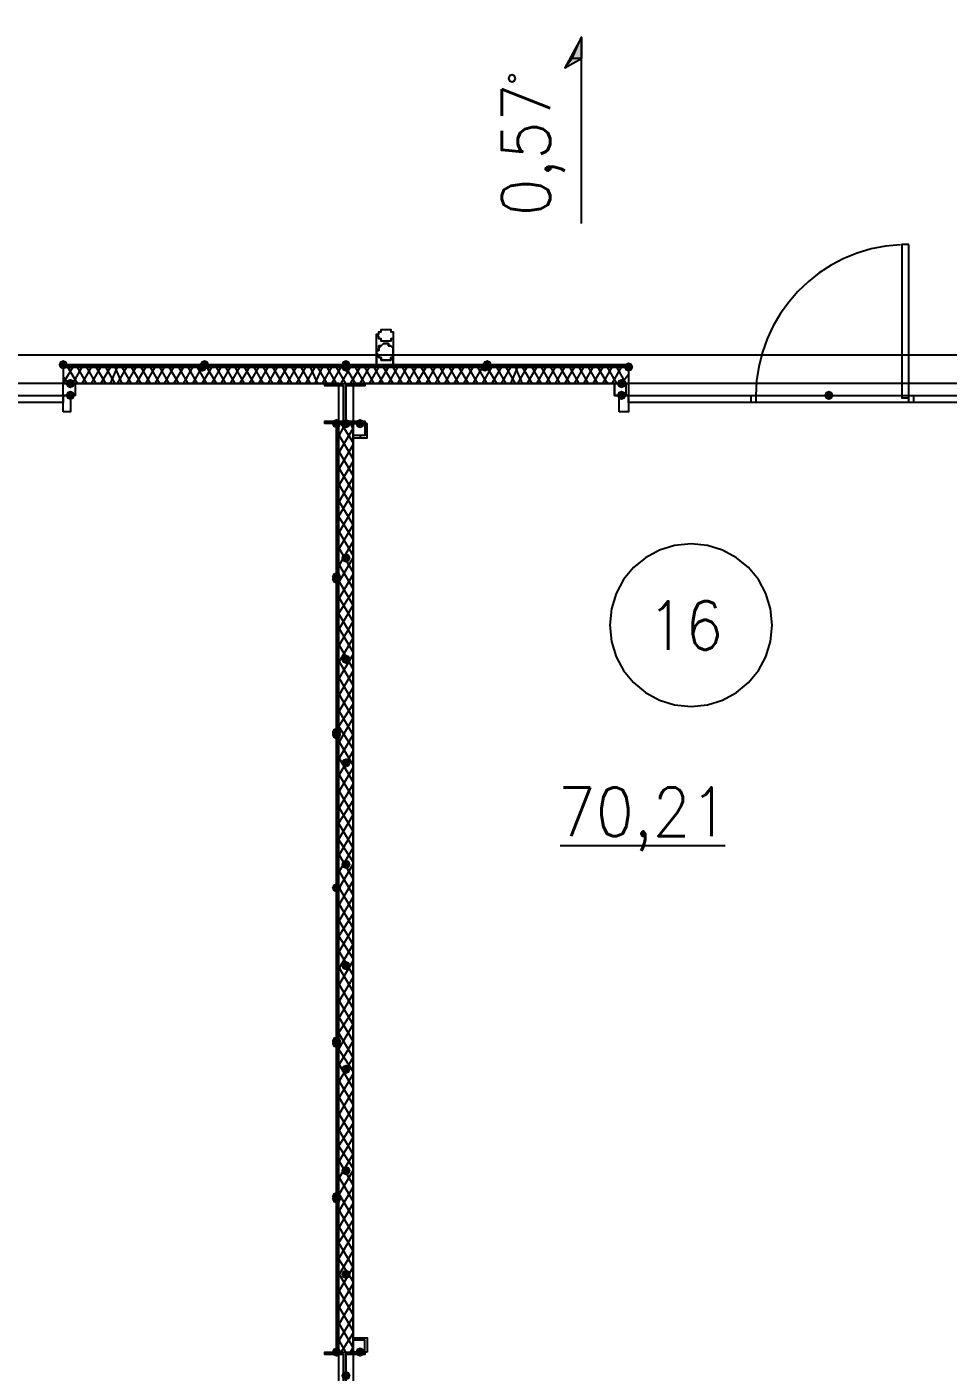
# Model space of a CAD drawing. Header units: millimetres. Extents: x 0 to 420, y 0 to 297.
# Drawn here: x 267.23 to 283.79, y 204.45 to 228.62 of the extents above; entities that cross this region are included whole.
import ezdxf

# ---------------------------------------------------------------- set-up
doc = ezdxf.new("R2010")
doc.units = ezdxf.units.MM
doc.layers.get('0').update_dxf_attribs({"linetype": 'CONTINUOUS'})
doc.styles.get("Standard").update_dxf_attribs({"font": 'STANDARD'})

msp = doc.modelspace()

# ---------------------------------------------------------------- hatches: boundary and pattern name
at = {"true_color": 0x000007}
h = msp.add_hatch(color=0, dxfattribs=at)
h.paths.add_polyline_path([(277.198667, 228.430667), (277.198667, 228.049667), (277.029333, 228.049667)], flags=0)
h.paths.add_polyline_path([(277.198667, 228.049667), (277.029333, 228.049667), (276.902333, 227.880333)], flags=0)
at = {"true_color": 0x0000fe}
for points in [[(267.97, 222.546333), (267.945129, 222.486537), (267.885333, 222.461667), (267.825538, 222.486537), (267.800667, 222.546333), (267.825537, 222.606129), (267.885333, 222.631), (267.945129, 222.606129)], [(270.467667, 222.504), (270.442796, 222.444204), (270.383, 222.419333), (270.323204, 222.444204), (270.298333, 222.504), (270.323204, 222.563796), (270.383, 222.588667), (270.442796, 222.563796)], [(270.51, 222.546333), (270.485129, 222.486537), (270.425333, 222.461667), (270.365538, 222.486537), (270.340667, 222.546333), (270.365537, 222.606129), (270.425333, 222.631), (270.485129, 222.606129)], [(273.05, 222.546333), (273.025129, 222.486537), (272.965333, 222.461667), (272.905538, 222.486537), (272.880667, 222.546333), (272.905537, 222.606129), (272.965333, 222.631), (273.025129, 222.606129)], [(273.05, 222.546333), (273.025129, 222.486537), (272.965333, 222.461667), (272.905538, 222.486537), (272.880667, 222.546333), (272.905537, 222.606129), (272.965333, 222.631), (273.025129, 222.606129)], [(273.05, 222.504), (273.025129, 222.444204), (272.965333, 222.419333), (272.905538, 222.444204), (272.880667, 222.504), (272.905537, 222.563796), (272.965333, 222.588667), (273.025129, 222.563796)], [(273.05, 222.504), (273.025129, 222.444204), (272.965333, 222.419333), (272.905538, 222.444204), (272.880667, 222.504), (272.905537, 222.563796), (272.965333, 222.588667), (273.025129, 222.563796)], [(275.547667, 222.504), (275.522796, 222.444204), (275.463, 222.419333), (275.403204, 222.444204), (275.378333, 222.504), (275.403204, 222.563796), (275.463, 222.588667), (275.522796, 222.563796)], [(275.59, 222.546333), (275.565129, 222.486537), (275.505333, 222.461667), (275.445538, 222.486537), (275.420667, 222.546333), (275.445537, 222.606129), (275.505333, 222.631), (275.565129, 222.606129)], [(278.13, 222.504), (278.105129, 222.444204), (278.045333, 222.419333), (277.985538, 222.444204), (277.960667, 222.504), (277.985537, 222.563796), (278.045333, 222.588667), (278.105129, 222.563796)], [(272.880667, 221.488), (272.855796, 221.428204), (272.796, 221.403333), (272.736204, 221.428204), (272.711333, 221.488), (272.736204, 221.547796), (272.796, 221.572667), (272.855796, 221.547796)], [(272.880667, 218.736333), (272.855796, 218.676537), (272.796, 218.651667), (272.736204, 218.676537), (272.711333, 218.736333), (272.736204, 218.796129), (272.796, 218.821), (272.855796, 218.796129)], [(272.880667, 218.694), (272.855796, 218.634204), (272.796, 218.609333), (272.736204, 218.634204), (272.711333, 218.694), (272.736204, 218.753796), (272.796, 218.778667), (272.855796, 218.753796)], [(272.880667, 215.942333), (272.855796, 215.882537), (272.796, 215.857667), (272.736204, 215.882537), (272.711333, 215.942333), (272.736204, 216.002129), (272.796, 216.027), (272.855796, 216.002129)], [(272.880667, 215.9), (272.855796, 215.840204), (272.796, 215.815333), (272.736204, 215.840204), (272.711333, 215.9), (272.736204, 215.959796), (272.796, 215.984667), (272.855796, 215.959796)], [(272.880667, 213.148333), (272.855796, 213.088537), (272.796, 213.063667), (272.736204, 213.088537), (272.711333, 213.148333), (272.736204, 213.208129), (272.796, 213.233), (272.855796, 213.208129)], [(272.880667, 213.148333), (272.855796, 213.088537), (272.796, 213.063667), (272.736204, 213.088537), (272.711333, 213.148333), (272.736204, 213.208129), (272.796, 213.233), (272.855796, 213.208129)], [(272.880667, 210.396667), (272.855796, 210.336871), (272.796, 210.312), (272.736204, 210.336871), (272.711333, 210.396667), (272.736204, 210.456462), (272.796, 210.481333), (272.855796, 210.456463)], [(272.880667, 210.354333), (272.855796, 210.294537), (272.796, 210.269667), (272.736204, 210.294537), (272.711333, 210.354333), (272.736204, 210.414129), (272.796, 210.439), (272.855796, 210.414129)], [(272.880667, 207.602667), (272.855796, 207.542871), (272.796, 207.518), (272.736204, 207.542871), (272.711333, 207.602667), (272.736204, 207.662462), (272.796, 207.687333), (272.855796, 207.662463)], [(272.880667, 207.560333), (272.855796, 207.500537), (272.796, 207.475667), (272.736204, 207.500537), (272.711333, 207.560333), (272.736204, 207.620129), (272.796, 207.645), (272.855796, 207.620129)], [(272.880667, 204.808667), (272.855796, 204.748871), (272.796, 204.724), (272.736204, 204.748871), (272.711333, 204.808667), (272.736204, 204.868462), (272.796, 204.893333), (272.855796, 204.868463)], [(272.880667, 204.808667), (272.855796, 204.748871), (272.796, 204.724), (272.736204, 204.748871), (272.711333, 204.808667), (272.736204, 204.868462), (272.796, 204.893333), (272.855796, 204.868463)]]:
    msp.add_hatch(color=0, dxfattribs=at).paths.add_polyline_path(points, flags=0)
at = {"true_color": 0x000007}
h = msp.add_hatch(color=0, dxfattribs=at)
h.paths.add_polyline_path([(272.965333, 222.546333), (267.885333, 222.546333), (272.965333, 222.504)], flags=0)
h.paths.add_polyline_path([(267.885333, 222.546333), (272.965333, 222.504), (267.885333, 222.504)], flags=0)
h = msp.add_hatch(color=0, dxfattribs=at)
h.paths.add_polyline_path([(278.045333, 222.546333), (272.965333, 222.546333), (278.045333, 222.504)], flags=0)
h.paths.add_polyline_path([(272.965333, 222.546333), (278.045333, 222.504), (272.965333, 222.504)], flags=0)
for points in [[(268.097, 222.207667), (268.072129, 222.147871), (268.012333, 222.123), (267.952537, 222.147871), (267.927667, 222.207667), (267.952537, 222.267462), (268.012333, 222.292333), (268.072129, 222.267463)], [(278.003, 222.207667), (277.978129, 222.147871), (277.918333, 222.123), (277.858538, 222.147871), (277.833667, 222.207667), (277.858537, 222.267462), (277.918333, 222.292333), (277.978129, 222.267463)], [(268.097, 221.996), (268.072129, 221.936204), (268.012333, 221.911333), (267.952537, 221.936204), (267.927667, 221.996), (267.952537, 222.055796), (268.012333, 222.080667), (268.072129, 222.055796)], [(278.003, 221.996), (277.978129, 221.936204), (277.918333, 221.911333), (277.858538, 221.936204), (277.833667, 221.996), (277.858537, 222.055796), (277.918333, 222.080667), (277.978129, 222.055796)], [(281.728333, 221.996), (281.703463, 221.936204), (281.643667, 221.911333), (281.583871, 221.936204), (281.559, 221.996), (281.583871, 222.055796), (281.643667, 222.080667), (281.703462, 222.055796)], [(281.728333, 221.996), (281.703463, 221.936204), (281.643667, 221.911333), (281.583871, 221.936204), (281.559, 221.996), (281.583871, 222.055796), (281.643667, 222.080667), (281.703462, 222.055796)], [(272.880667, 221.488), (272.855796, 221.428204), (272.796, 221.403333), (272.736204, 221.428204), (272.711333, 221.488), (272.736204, 221.547796), (272.796, 221.572667), (272.855796, 221.547796)], [(273.05, 221.488), (273.025129, 221.428204), (272.965333, 221.403333), (272.905538, 221.428204), (272.880667, 221.488), (272.905537, 221.547796), (272.965333, 221.572667), (273.025129, 221.547796)], [(273.304, 221.488), (273.279129, 221.428204), (273.219333, 221.403333), (273.159538, 221.428204), (273.134667, 221.488), (273.159537, 221.547796), (273.219333, 221.572667), (273.279129, 221.547796)], [(273.05, 219.075), (273.025129, 219.015204), (272.965333, 218.990333), (272.905538, 219.015204), (272.880667, 219.075), (272.905537, 219.134796), (272.965333, 219.159667), (273.025129, 219.134796)], [(273.05, 217.254667), (273.025129, 217.194871), (272.965333, 217.17), (272.905538, 217.194871), (272.880667, 217.254667), (272.905537, 217.314462), (272.965333, 217.339333), (273.025129, 217.314463)], [(273.05, 215.392), (273.025129, 215.332204), (272.965333, 215.307333), (272.905538, 215.332204), (272.880667, 215.392), (272.905537, 215.451796), (272.965333, 215.476667), (273.025129, 215.451796)], [(273.05, 213.571667), (273.025129, 213.511871), (272.965333, 213.487), (272.905538, 213.511871), (272.880667, 213.571667), (272.905537, 213.631462), (272.965333, 213.656333), (273.025129, 213.631463)], [(273.05, 211.751333), (273.025129, 211.691537), (272.965333, 211.666667), (272.905538, 211.691537), (272.880667, 211.751333), (272.905537, 211.811129), (272.965333, 211.836), (273.025129, 211.811129)], [(273.05, 209.888667), (273.025129, 209.828871), (272.965333, 209.804), (272.905538, 209.828871), (272.880667, 209.888667), (272.905537, 209.948462), (272.965333, 209.973333), (273.025129, 209.948463)], [(273.05, 208.068333), (273.025129, 208.008537), (272.965333, 207.983667), (272.905538, 208.008537), (272.880667, 208.068333), (272.905537, 208.128129), (272.965333, 208.153), (273.025129, 208.128129)], [(273.05, 206.205667), (273.025129, 206.145871), (272.965333, 206.121), (272.905538, 206.145871), (272.880667, 206.205667), (272.905537, 206.265462), (272.965333, 206.290333), (273.025129, 206.265463)], [(272.880667, 204.808667), (272.855796, 204.748871), (272.796, 204.724), (272.736204, 204.748871), (272.711333, 204.808667), (272.736204, 204.868462), (272.796, 204.893333), (272.855796, 204.868463)], [(273.304, 204.808667), (273.279129, 204.748871), (273.219333, 204.724), (273.159538, 204.748871), (273.134667, 204.808667), (273.159537, 204.868462), (273.219333, 204.893333), (273.279129, 204.868463)], [(273.05, 204.385333), (273.025129, 204.325537), (272.965333, 204.300667), (272.905538, 204.325537), (272.880667, 204.385333), (272.905537, 204.445129), (272.965333, 204.47), (273.025129, 204.445129)]]:
    msp.add_hatch(color=0, dxfattribs=at).paths.add_polyline_path(points, flags=0)
h = msp.add_hatch(color=0, dxfattribs=at)
h.paths.add_polyline_path([(272.796, 221.488), (272.796, 204.808667)], flags=0)
h.paths.add_polyline_path([(272.796, 204.808667), (272.796, 221.488)], flags=0)

# ---------------------------------------------------------------- linework, layer by layer
at = {"color": 0, "true_color": 0x000007}
for points in [[(116.078, 231.351667), (377.655667, 231.351667), (377.655667, 222.715667), (116.078, 222.715667)], [(277.198667, 228.430667), (277.198667, 228.049667), (277.029333, 228.049667)], [(277.198667, 228.049667), (277.029333, 228.049667), (276.902333, 227.880333)], [(276.013333, 227.689833), (275.994735, 227.734735), (275.949833, 227.753333), (275.904932, 227.734735), (275.886333, 227.689833), (275.904932, 227.644932), (275.949833, 227.626333), (275.994735, 227.644932)], [(283.083, 224.705333), (282.956, 224.705333), (282.956, 221.953667), (283.083, 221.953667)], [(273.515667, 223.054333), (273.515667, 223.096667), (273.558, 223.096667), (273.558, 223.139), (273.600333, 223.139), (273.600333, 223.181333), (273.642667, 223.181333), (273.685, 223.181333), (273.727333, 223.181333), (273.769667, 223.181333), (273.769667, 223.139), (273.812, 223.139), (273.812, 223.096667), (273.812, 223.054333), (273.812, 223.012), (273.769667, 223.012), (273.769667, 222.969667), (273.727333, 222.969667), (273.685, 222.969667), (273.642667, 222.969667), (273.600333, 222.969667), (273.600333, 223.012), (273.558, 223.012), (273.558, 223.054333)], [(273.431, 222.546333), (273.515667, 222.546333), (273.515667, 222.758), (273.515667, 222.800333), (273.558, 222.842667), (273.558, 222.885), (273.600333, 222.885), (273.642667, 222.927333), (273.685, 222.927333), (273.727333, 222.927333), (273.727333, 222.885), (273.769667, 222.885), (273.812, 222.842667), (273.812, 222.800333), (273.812, 222.758), (273.812, 222.546333), (273.939, 222.546333), (273.812, 222.546333), (273.812, 222.758), (273.812, 222.800333), (273.812, 222.842667), (273.769667, 222.885), (273.727333, 222.885), (273.727333, 222.927333), (273.685, 222.927333), (273.642667, 222.927333), (273.600333, 222.885), (273.558, 222.842667), (273.558, 222.800333), (273.515667, 222.800333), (273.515667, 222.758), (273.515667, 222.546333), (273.431, 222.546333), (273.515667, 222.546333), (273.515667, 222.758), (273.515667, 222.800333), (273.558, 222.842667), (273.558, 222.885), (273.600333, 222.885), (273.642667, 222.927333), (273.685, 222.927333), (273.727333, 222.927333), (273.727333, 222.885), (273.769667, 222.885), (273.812, 222.842667), (273.812, 222.800333), (273.812, 222.758), (273.812, 222.546333), (273.939, 222.546333), (273.812, 222.546333), (273.812, 222.758), (273.812, 222.800333), (273.812, 222.842667), (273.769667, 222.885), (273.727333, 222.885), (273.727333, 222.927333), (273.685, 222.927333), (273.642667, 222.927333), (273.600333, 222.885), (273.558, 222.842667), (273.558, 222.800333), (273.515667, 222.800333), (273.515667, 222.758), (273.515667, 222.546333), (273.431, 222.546333), (273.515667, 222.546333), (273.515667, 222.758), (273.515667, 222.800333), (273.558, 222.800333), (273.558, 222.842667), (273.600333, 222.885), (273.642667, 222.927333), (273.685, 222.927333), (273.727333, 222.927333), (273.727333, 222.885), (273.769667, 222.885), (273.812, 222.842667), (273.812, 222.800333), (273.812, 222.758), (273.812, 222.546333), (273.939, 222.546333), (273.812, 222.546333), (273.812, 222.758), (273.812, 222.800333), (273.812, 222.842667), (273.769667, 222.885), (273.727333, 222.885), (273.727333, 222.927333), (273.685, 222.927333), (273.642667, 222.927333), (273.600333, 222.885), (273.558, 222.885), (273.558, 222.842667), (273.515667, 222.800333), (273.515667, 222.758), (273.515667, 222.546333)], [(273.515667, 222.758), (273.558, 222.715667), (273.558, 222.673333), (273.600333, 222.673333), (273.600333, 222.631), (273.642667, 222.631), (273.685, 222.631), (273.727333, 222.631), (273.769667, 222.631), (273.769667, 222.673333), (273.812, 222.673333), (273.812, 222.715667), (273.812, 222.758), (273.812, 222.800333), (273.812, 222.842667), (273.769667, 222.885), (273.727333, 222.885), (273.727333, 222.927333), (273.685, 222.927333), (273.642667, 222.927333), (273.600333, 222.885), (273.558, 222.842667), (273.558, 222.800333), (273.515667, 222.800333), (273.515667, 222.758), (273.515667, 222.800333), (273.558, 222.800333), (273.558, 222.842667), (273.600333, 222.885), (273.642667, 222.927333), (273.685, 222.927333), (273.727333, 222.927333), (273.727333, 222.885), (273.769667, 222.885), (273.812, 222.842667), (273.812, 222.800333), (273.812, 222.758), (273.812, 222.715667), (273.812, 222.673333), (273.769667, 222.673333), (273.769667, 222.631), (273.727333, 222.631), (273.685, 222.631), (273.642667, 222.631), (273.600333, 222.631), (273.600333, 222.673333), (273.558, 222.673333), (273.558, 222.715667)], [(273.812, 222.758), (273.812, 222.715667), (273.812, 222.673333), (273.769667, 222.673333), (273.769667, 222.631), (273.727333, 222.631), (273.685, 222.631), (273.642667, 222.631), (273.600333, 222.631), (273.600333, 222.673333), (273.558, 222.673333), (273.558, 222.715667), (273.515667, 222.758), (273.515667, 222.800333), (273.558, 222.800333), (273.558, 222.842667), (273.600333, 222.885), (273.642667, 222.927333), (273.685, 222.927333), (273.727333, 222.927333), (273.727333, 222.885), (273.769667, 222.885), (273.812, 222.842667), (273.812, 222.800333)], [(103.970667, 105.029), (389.763, 105.029), (389.763, 222.715667), (103.970667, 222.715667)], [(272.965333, 222.546333), (267.885333, 222.546333), (272.965333, 222.504)], [(267.885333, 222.546333), (272.965333, 222.504), (267.885333, 222.504)], [(267.885333, 222.504), (272.965333, 222.504), (272.965333, 222.546333), (267.885333, 222.546333)], [(267.885333, 222.504), (272.965333, 222.504), (272.965333, 222.546333), (267.885333, 222.546333)], [(278.045333, 222.546333), (272.965333, 222.546333), (278.045333, 222.504)], [(272.965333, 222.546333), (278.045333, 222.504), (272.965333, 222.504)], [(278.045333, 222.546333), (272.965333, 222.546333), (272.965333, 222.504), (278.045333, 222.504)], [(278.045333, 222.546333), (272.965333, 222.546333), (272.965333, 222.504), (278.045333, 222.504)], [(272.838333, 222.207667), (255.735667, 222.207667), (255.735667, 187.706), (272.838333, 187.706)], [(268.097, 221.996), (267.885333, 221.996), (267.885333, 222.207667), (268.097, 222.207667), (268.097, 221.996), (267.885333, 221.996), (267.885333, 222.207667), (268.097, 222.207667)], [(273.304, 221.488), (272.584333, 221.488), (272.584333, 221.530333), (272.923, 221.530333), (272.923, 222.165333), (272.584333, 222.165333), (272.584333, 222.207667), (273.304, 222.207667), (273.304, 222.165333), (272.965333, 222.165333), (272.965333, 221.530333), (273.304, 221.530333)], [(290.195, 187.706), (290.195, 222.207667), (273.092333, 222.207667), (273.092333, 187.706)], [(278.045333, 221.996), (277.791333, 221.996), (277.791333, 222.207667), (278.045333, 222.207667)], [(278.003, 221.996), (278.003, 222.207667), (277.791333, 222.207667), (277.791333, 221.996)], [(260.646333, 221.996), (267.885333, 221.996), (267.885333, 221.869), (260.646333, 221.869)], [(267.885333, 221.699667), (267.885333, 221.996), (268.012333, 221.996), (268.012333, 221.699667)], [(277.876, 221.699667), (277.876, 221.996), (278.045333, 221.996), (278.045333, 221.699667)], [(278.045333, 221.996), (285.284333, 221.996), (285.284333, 221.869), (278.045333, 221.869)], [(280.246667, 221.996), (280.331333, 221.996), (280.331333, 221.869), (280.246667, 221.869)], [(283.083, 221.996), (283.167667, 221.996), (283.167667, 221.869), (283.083, 221.869)], [(272.796, 221.488), (272.796, 204.808667)], [(272.796, 204.808667), (272.796, 221.488)], [(273.092333, 204.808667), (273.092333, 221.488), (272.796, 221.488), (272.796, 204.808667)], [(272.796, 221.488), (272.796, 204.808667)], [(272.796, 221.488), (272.796, 204.808667)], [(273.346333, 221.488), (273.092333, 221.488), (273.092333, 221.234), (273.346333, 221.234)], [(273.304, 221.488), (273.304, 221.276333), (273.092333, 221.276333), (273.092333, 221.488)], [(273.346333, 204.808667), (273.092333, 204.808667), (273.092333, 205.062667), (273.346333, 205.062667)], [(273.304, 204.808667), (273.304, 205.020333), (273.092333, 205.020333), (273.092333, 204.808667)], [(273.304, 204.089), (272.584333, 204.089), (272.584333, 204.131333), (272.923, 204.131333), (272.923, 204.766333), (272.584333, 204.766333), (272.584333, 204.808667), (273.304, 204.808667), (273.304, 204.766333), (272.965333, 204.766333), (272.965333, 204.131333), (273.304, 204.131333)]]:
    msp.add_lwpolyline(points, close=True, dxfattribs=at)
for points in [[(277.198667, 225.086333), (277.198667, 228.430667), (276.902333, 227.880333), (277.198667, 228.049667)], [(282.933345, 224.702309), (282.664819, 224.676491), (282.404737, 224.625546), (282.154318, 224.550743), (281.914775, 224.453352), (281.687326, 224.334642), (281.473186, 224.195884), (281.273572, 224.038348), (281.0897, 223.863304), (280.922786, 223.672021), (280.774045, 223.46577), (280.644694, 223.24582), (280.53595, 223.013442), (280.449027, 222.769905), (280.385143, 222.51648), (280.345512, 222.254436), (280.331352, 221.985043)], [(273.515667, 222.758), (273.515667, 223.054333)], [(273.812, 223.054333), (273.812, 222.758)], [(267.885333, 222.504), (272.965333, 222.504), (267.885333, 222.504), (272.965333, 222.546333)], [(267.885333, 222.207667), (268.054667, 222.504)], [(267.885333, 222.504), (267.885333, 222.207667)], [(267.885333, 222.504), (267.885333, 222.207667)], [(278.045333, 222.504), (267.885333, 222.504)], [(267.97, 222.207667), (267.885333, 222.334667)], [(268.139333, 222.207667), (267.97, 222.504)], [(268.054667, 222.207667), (268.224, 222.504)], [(268.308667, 222.207667), (268.139333, 222.504)], [(268.224, 222.207667), (268.393333, 222.504)], [(268.478, 222.207667), (268.308667, 222.504)], [(268.393333, 222.207667), (268.562667, 222.504)], [(268.647333, 222.207667), (268.478, 222.504)], [(268.562667, 222.207667), (268.732, 222.504)], [(268.816667, 222.207667), (268.647333, 222.504)], [(268.732, 222.207667), (268.859, 222.504)], [(268.943667, 222.207667), (268.816667, 222.504)], [(268.859, 222.207667), (269.028333, 222.504)], [(269.113, 222.207667), (268.943667, 222.504)], [(269.028333, 222.207667), (269.197667, 222.504)], [(269.282333, 222.207667), (269.113, 222.504)], [(269.197667, 222.207667), (269.367, 222.504)], [(269.451667, 222.207667), (269.282333, 222.504)], [(269.367, 222.207667), (269.536333, 222.504)], [(269.621, 222.207667), (269.451667, 222.504)], [(269.536333, 222.207667), (269.705667, 222.504)], [(269.790333, 222.207667), (269.621, 222.504)], [(269.705667, 222.207667), (269.875, 222.504)], [(269.959667, 222.207667), (269.790333, 222.504)], [(269.875, 222.207667), (270.044333, 222.504)], [(270.129, 222.207667), (269.959667, 222.504)], [(270.044333, 222.207667), (270.213667, 222.504)], [(270.298333, 222.207667), (270.129, 222.504)], [(270.213667, 222.207667), (270.383, 222.504)], [(270.467667, 222.207667), (270.298333, 222.504)], [(270.383, 222.207667), (270.552333, 222.504)], [(270.637, 222.207667), (270.467667, 222.504)], [(270.552333, 222.207667), (270.721667, 222.504)], [(270.806333, 222.207667), (270.637, 222.504)], [(270.721667, 222.207667), (270.891, 222.504)], [(270.975667, 222.207667), (270.806333, 222.504)], [(270.891, 222.207667), (271.060333, 222.504)], [(271.145, 222.207667), (270.975667, 222.504)], [(271.060333, 222.207667), (271.229667, 222.504)], [(271.314333, 222.207667), (271.145, 222.504)], [(271.229667, 222.207667), (271.399, 222.504)], [(271.483667, 222.207667), (271.314333, 222.504)], [(271.399, 222.207667), (271.568333, 222.504)], [(271.653, 222.207667), (271.483667, 222.504)], [(271.568333, 222.207667), (271.737667, 222.504)], [(271.822333, 222.207667), (271.653, 222.504)], [(271.737667, 222.207667), (271.907, 222.504)], [(271.991667, 222.207667), (271.822333, 222.504)], [(271.907, 222.207667), (272.076333, 222.504)], [(272.161, 222.207667), (271.991667, 222.504)], [(272.076333, 222.207667), (272.245667, 222.504)], [(272.330333, 222.207667), (272.161, 222.504)], [(272.245667, 222.207667), (272.415, 222.504)], [(272.457333, 222.207667), (272.330333, 222.504)], [(272.415, 222.207667), (272.542, 222.504)], [(272.626667, 222.207667), (272.457333, 222.504)], [(272.542, 222.207667), (272.711333, 222.504)], [(272.796, 222.207667), (272.626667, 222.504)], [(272.711333, 222.207667), (272.880667, 222.504)], [(272.965333, 222.207667), (272.796, 222.504)], [(272.880667, 222.207667), (273.05, 222.504)], [(272.965333, 222.546333), (278.045333, 222.546333), (272.965333, 222.504), (278.045333, 222.504)], [(273.134667, 222.207667), (272.965333, 222.504)], [(273.05, 222.207667), (273.219333, 222.504)], [(273.304, 222.207667), (273.134667, 222.504)], [(273.219333, 222.207667), (273.388667, 222.504)], [(273.473333, 222.207667), (273.304, 222.504)], [(273.388667, 222.207667), (273.558, 222.504)], [(273.642667, 222.207667), (273.473333, 222.504)], [(273.558, 222.207667), (273.727333, 222.504)], [(273.812, 222.207667), (273.642667, 222.504)], [(273.727333, 222.207667), (273.896667, 222.504)], [(273.981333, 222.207667), (273.812, 222.504)], [(273.896667, 222.207667), (274.066, 222.504)], [(274.150667, 222.207667), (273.981333, 222.504)], [(274.066, 222.207667), (274.235333, 222.504)], [(274.32, 222.207667), (274.150667, 222.504)], [(274.235333, 222.207667), (274.404667, 222.504)], [(274.489333, 222.207667), (274.32, 222.504)], [(274.404667, 222.207667), (274.574, 222.504)], [(274.658667, 222.207667), (274.489333, 222.504)], [(274.574, 222.207667), (274.743333, 222.504)], [(274.828, 222.207667), (274.658667, 222.504)], [(274.743333, 222.207667), (274.912667, 222.504)], [(274.997333, 222.207667), (274.828, 222.504)], [(274.912667, 222.207667), (275.082, 222.504)], [(275.166667, 222.207667), (274.997333, 222.504)], [(275.082, 222.207667), (275.251333, 222.504)], [(275.336, 222.207667), (275.166667, 222.504)], [(275.251333, 222.207667), (275.420667, 222.504)], [(275.505333, 222.207667), (275.336, 222.504)], [(275.420667, 222.207667), (275.59, 222.504)], [(275.674667, 222.207667), (275.505333, 222.504)], [(275.59, 222.207667), (275.759333, 222.504)], [(275.844, 222.207667), (275.674667, 222.504)], [(275.759333, 222.207667), (275.928667, 222.504)], [(276.013333, 222.207667), (275.844, 222.504)], [(275.928667, 222.207667), (276.055667, 222.504)], [(276.140333, 222.207667), (276.013333, 222.504)], [(276.055667, 222.207667), (276.225, 222.504)], [(276.309667, 222.207667), (276.140333, 222.504)], [(276.225, 222.207667), (276.394333, 222.504)], [(276.479, 222.207667), (276.309667, 222.504)], [(276.394333, 222.207667), (276.563667, 222.504)], [(276.648333, 222.207667), (276.479, 222.504)], [(276.563667, 222.207667), (276.733, 222.504)], [(276.817667, 222.207667), (276.648333, 222.504)], [(276.733, 222.207667), (276.902333, 222.504)], [(276.987, 222.207667), (276.817667, 222.504)], [(276.902333, 222.207667), (277.071667, 222.504)], [(277.156333, 222.207667), (276.987, 222.504)], [(277.071667, 222.207667), (277.241, 222.504)], [(277.325667, 222.207667), (277.156333, 222.504)], [(277.241, 222.207667), (277.410333, 222.504)], [(277.495, 222.207667), (277.325667, 222.504)], [(277.410333, 222.207667), (277.579667, 222.504)], [(277.664333, 222.207667), (277.495, 222.504)], [(277.579667, 222.207667), (277.749, 222.504)], [(277.833667, 222.207667), (277.664333, 222.504)], [(277.749, 222.207667), (277.918333, 222.504)], [(278.003, 222.207667), (277.833667, 222.504)], [(277.918333, 222.207667), (278.045333, 222.377)], [(278.045333, 222.461667), (278.003, 222.504)], [(278.045333, 222.504), (278.045333, 222.207667)], [(278.045333, 222.504), (278.045333, 222.207667)], [(267.885333, 222.080667), (267.885333, 222.207667), (264.244667, 222.207667)], [(268.012333, 222.207667), (277.876, 222.207667)], [(272.584333, 222.165333), (272.584333, 222.207667)], [(272.796, 222.165333), (272.796, 222.207667)], [(272.965333, 221.488), (272.965333, 222.207667)], [(273.134667, 222.165333), (273.134667, 222.207667)], [(273.304, 222.165333), (273.304, 222.207667)], [(281.643667, 222.207667), (278.045333, 222.207667), (278.045333, 222.080667)], [(285.284333, 222.080667), (285.284333, 222.207667), (281.643667, 222.207667)], [(264.244667, 221.996), (267.885333, 221.996), (267.885333, 222.080667)], [(278.045333, 222.080667), (278.045333, 221.996), (281.643667, 221.996)], [(281.643667, 221.996), (285.284333, 221.996), (285.284333, 222.080667)], [(272.584333, 221.488), (272.584333, 221.530333)], [(272.796, 221.488), (272.796, 221.530333)], [(272.796, 221.191667), (272.965333, 221.488)], [(272.796, 221.488), (272.796, 204.808667), (272.796, 221.488), (272.796, 204.808667)], [(272.796, 220.895333), (273.092333, 221.403333)], [(273.092333, 221.149333), (272.880667, 221.488)], [(273.092333, 221.403333), (273.05, 221.488)], [(273.134667, 221.488), (273.134667, 221.530333)], [(273.304, 221.488), (273.304, 221.530333)], [(273.092333, 220.853), (272.796, 221.361)], [(273.219333, 221.276333), (273.219333, 221.234)], [(272.796, 220.599), (273.092333, 221.107)], [(273.092333, 220.556667), (272.796, 221.064667)], [(272.796, 220.302667), (273.092333, 220.810667)], [(273.092333, 220.260333), (272.796, 220.768333)], [(272.796, 220.006333), (273.092333, 220.514333)], [(273.092333, 219.964), (272.796, 220.472)], [(272.796, 219.752333), (273.092333, 220.260333)], [(273.092333, 219.667667), (272.796, 220.175667)], [(272.796, 219.456), (273.092333, 219.964)], [(273.092333, 219.413667), (272.796, 219.879333)], [(272.796, 219.159667), (273.092333, 219.667667)], [(273.092333, 219.117333), (272.796, 219.625333)], [(272.796, 218.863333), (273.092333, 219.371333)], [(273.092333, 218.821), (272.796, 219.329)], [(280.627667, 217.8685), (280.597995, 218.162842), (280.512893, 218.436993), (280.378236, 218.68508), (280.199896, 218.90123), (279.983746, 219.07957), (279.735659, 219.214227), (279.461508, 219.299328), (279.167167, 219.329), (278.872825, 219.299328), (278.598674, 219.214227), (278.350587, 219.07957), (278.134437, 218.90123), (277.956097, 218.68508), (277.82144, 218.436993), (277.736339, 218.162842), (277.706667, 217.8685)], [(272.796, 218.567), (273.092333, 219.075)], [(273.092333, 218.524667), (272.796, 219.032667)], [(272.796, 218.270667), (273.092333, 218.778667)], [(273.092333, 218.228333), (272.796, 218.736333)], [(272.796, 218.016667), (273.092333, 218.482333)], [(273.092333, 217.932), (272.796, 218.44)], [(272.796, 217.720333), (273.092333, 218.228333)], [(273.092333, 217.635667), (272.796, 218.143667)], [(272.796, 217.424), (273.092333, 217.932)], [(273.092333, 217.381667), (272.796, 217.889667)], [(277.706667, 217.8685), (277.736339, 217.574158), (277.82144, 217.300007), (277.956097, 217.05192), (278.134437, 216.83577), (278.350587, 216.65743), (278.598674, 216.522773), (278.872825, 216.437672), (279.167167, 216.408), (279.461508, 216.437672), (279.735659, 216.522773), (279.983746, 216.65743), (280.199896, 216.83577), (280.378236, 217.05192), (280.512893, 217.300007), (280.597995, 217.574158), (280.627667, 217.8685)], [(272.796, 217.127667), (273.092333, 217.635667)], [(273.092333, 217.085333), (272.796, 217.593333)], [(272.796, 216.831333), (273.092333, 217.339333)], [(273.092333, 216.789), (272.796, 217.297)], [(272.796, 216.535), (273.092333, 217.043)], [(273.092333, 216.492667), (272.796, 217.000667)], [(272.796, 216.238667), (273.092333, 216.746667)], [(273.092333, 216.196333), (272.796, 216.704333)], [(272.796, 215.984667), (273.092333, 216.450333)], [(273.092333, 215.9), (272.796, 216.408)], [(272.796, 215.688333), (273.092333, 216.196333)], [(273.092333, 215.646), (272.796, 216.111667)], [(272.796, 215.392), (273.092333, 215.9)], [(273.092333, 215.349667), (272.796, 215.857667)], [(272.796, 215.095667), (273.092333, 215.603667)], [(273.092333, 215.053333), (272.796, 215.561333)], [(272.796, 214.799333), (273.092333, 215.307333)], [(273.092333, 214.757), (272.796, 215.265)], [(272.796, 214.503), (273.092333, 215.011)], [(273.092333, 214.460667), (272.796, 214.968667)], [(272.796, 214.249), (273.092333, 214.714667)], [(273.092333, 214.164333), (272.796, 214.672333)], [(272.796, 213.952667), (273.092333, 214.460667)], [(273.092333, 213.868), (272.796, 214.376)], [(272.796, 213.656333), (273.092333, 214.164333)], [(273.092333, 213.614), (272.796, 214.079667)], [(276.817667, 213.910333), (279.781, 213.910333)], [(272.796, 213.36), (273.092333, 213.868)], [(273.092333, 213.317667), (272.796, 213.825667)], [(272.796, 213.063667), (273.092333, 213.571667)], [(273.092333, 213.021333), (272.796, 213.529333)], [(272.796, 212.767333), (273.092333, 213.275333)], [(273.092333, 212.725), (272.796, 213.233)], [(272.796, 212.471), (273.092333, 212.979)], [(273.092333, 212.428667), (272.796, 212.936667)], [(272.796, 212.217), (273.092333, 212.682667)], [(273.092333, 212.132333), (272.796, 212.640333)], [(272.796, 211.920667), (273.092333, 212.428667)], [(273.092333, 211.878333), (272.796, 212.344)], [(272.796, 211.624333), (273.092333, 212.132333)], [(273.092333, 211.582), (272.796, 212.09)], [(272.796, 211.328), (273.092333, 211.836)], [(273.092333, 211.285667), (272.796, 211.793667)], [(272.796, 211.031667), (273.092333, 211.539667)], [(273.092333, 210.989333), (272.796, 211.497333)], [(272.796, 210.735333), (273.092333, 211.243333)], [(273.092333, 210.693), (272.796, 211.201)], [(272.796, 210.481333), (273.092333, 210.947)], [(273.092333, 210.396667), (272.796, 210.904667)], [(272.796, 210.185), (273.092333, 210.693)], [(273.092333, 210.100333), (272.796, 210.608333)], [(272.796, 209.888667), (273.092333, 210.396667)], [(273.092333, 209.846333), (272.796, 210.312)], [(272.796, 209.592333), (273.092333, 210.100333)], [(273.092333, 209.55), (272.796, 210.058)], [(272.796, 209.296), (273.092333, 209.804)], [(273.092333, 209.253667), (272.796, 209.761667)], [(272.796, 208.999667), (273.092333, 209.507667)], [(273.092333, 208.957333), (272.796, 209.465333)], [(272.796, 208.703333), (273.092333, 209.211333)], [(273.092333, 208.661), (272.796, 209.169)], [(272.796, 208.449333), (273.092333, 208.915)], [(273.092333, 208.364667), (272.796, 208.872667)], [(272.796, 208.153), (273.092333, 208.661)], [(273.092333, 208.110667), (272.796, 208.576333)], [(272.796, 207.856667), (273.092333, 208.364667)], [(273.092333, 207.814333), (272.796, 208.322333)], [(272.796, 207.560333), (273.092333, 208.068333)], [(273.092333, 207.518), (272.796, 208.026)], [(272.796, 207.264), (273.092333, 207.772)], [(273.092333, 207.221667), (272.796, 207.729667)], [(272.796, 206.967667), (273.092333, 207.475667)], [(273.092333, 206.925333), (272.796, 207.433333)], [(272.796, 206.713667), (273.092333, 207.179333)], [(273.092333, 206.629), (272.796, 207.137)], [(272.796, 206.417333), (273.092333, 206.925333)], [(273.092333, 206.332667), (272.796, 206.840667)], [(272.796, 206.121), (273.092333, 206.629)], [(273.092333, 206.078667), (272.796, 206.544333)], [(272.796, 205.824667), (273.092333, 206.332667)], [(273.092333, 205.782333), (272.796, 206.290333)], [(272.796, 205.528333), (273.092333, 206.036333)], [(273.092333, 205.486), (272.796, 205.994)], [(272.796, 205.232), (273.092333, 205.74)], [(273.092333, 205.189667), (272.796, 205.697667)], [(272.796, 204.935667), (273.092333, 205.443667)], [(273.092333, 204.893333), (272.796, 205.401333)], [(272.965333, 204.808667), (272.796, 205.105)], [(272.880667, 204.808667), (273.092333, 205.147333)], [(273.219333, 205.020333), (273.219333, 205.062667)], [(272.626667, 204.766333), (272.626667, 204.808667)], [(272.796, 204.766333), (272.796, 204.808667)], [(272.965333, 204.089), (272.965333, 204.808667)], [(273.05, 204.808667), (273.092333, 204.893333)], [(273.134667, 204.766333), (273.134667, 204.808667)], [(273.304, 204.766333), (273.304, 204.808667)]]:
    msp.add_lwpolyline(points, dxfattribs=at)

# ---------------------------------------------------------------- texts
at = {"color": 0, "true_color": 0x000007, "insert": (276.90234, 225.213333), "char_height": 0.872032, "width": 2.08318758, "attachment_point": 7, "rotation": 90}
msp.add_mtext('0,57', dxfattribs=at)
at = {"color": 0, "true_color": 0x000007, "char_height": 0.872032, "attachment_point": 1}
for s, insert, width in [('16', (278.384007, 218.29603), 0.87203199), ('70,21', (276.775337, 214.9517), 2.56764984)]:
    msp.add_mtext(s, dxfattribs=dict(at, insert=insert, width=width))

doc.saveas('drawing.dxf')
